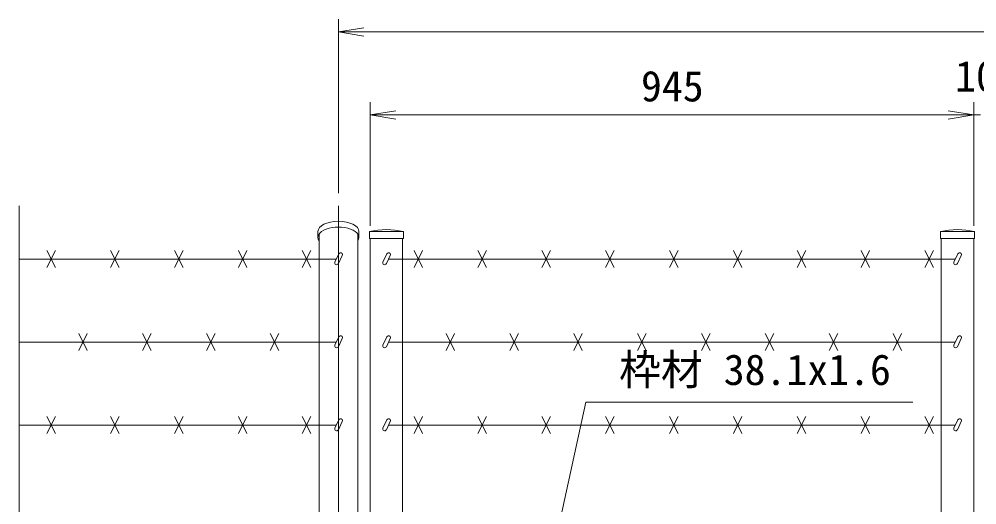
# Model space of a CAD drawing. Units: millimetres, scale not verified. Extents: x -4200 to 4200, y -2970 to 2970.
# Drawn here: x -16 to 1484, y 997 to 1758 of the extents above; entities that cross this region are included whole.
import ezdxf
from ezdxf.enums import TextEntityAlignment as Align

# ---------------------------------------------------------------- set-up
doc = ezdxf.new("R2010")
doc.units = ezdxf.units.MM
doc.header["$LTSCALE"] = 20
doc.linetypes.add('USER1', pattern=[50.8, 31.75, -6.35, 6.35, -6.35])
for name, color, linetype, lineweight in [('0-0_D-STR-TXT', 7, 'Continuous', 9), ('0-4_D-BMK', 2, 'USER1', 13), ('0-5_D-STR1', 1, 'Continuous', 18), ('0-8_D-STR3', 3, 'Continuous', 13), ('0-9_D-STR-DIM', 7, 'Continuous', 9), ('0-B_0', 7, 'Continuous', 9)]:
    doc.layers.add(name, color=color, linetype=linetype, lineweight=lineweight)
doc.styles.add('ＭＳ ゴシック', font='')
doc.styles.get('ＭＳ ゴシック').set_extended_font_data('MS Gothic')

# ---------------------------------------------------------------- blocks, each defined once
blk = doc.blocks.new('_Open')
at = {"layer": '0-B_0'}
blk.add_line((-20, 3.33), (0, 0), dxfattribs=at)
blk.add_lwpolyline([(-20, -3.33), (0, 0), (-20, 0)], dxfattribs=at)

msp = doc.modelspace()

# ---------------------------------------------------------------- linework, layer by layer
at = {"layer": '0-0_D-STR-TXT'}
msp.add_lwpolyline([(1383.78, 1158.04), (871.72, 1158.04), (826.2, 950.13)], dxfattribs=at)
at = {"layer": '0-4_D-BMK'}
msp.add_line((484.22, 1465.52), (484.22, -868.63), dxfattribs=at)
at = {"layer": '0-5_D-STR1'}
for p, q in [((452.12, 1425.37), (452.12, 1416.35)), ((516.32, 1425.37), (516.32, 1416.35)), ((585.97, 1425.37), (532.77, 1425.37)), ((532.77, 1425.37), (532.77, 1414.37)), ((532.77, 1425.37), (532.77, 1414.37)), ((585.97, 1414.37), (585.97, 1425.37)), ((1426.97, 1425.37), (1480.17, 1425.37)), ((1426.97, 1414.37), (1426.97, 1425.37)), ((1480.17, 1425.37), (1480.17, 1414.37)), ((453.97, 1421.72), (453.97, 964.37)), ((514.47, 1421.72), (514.47, 964.37)), ((585.97, 1414.37), (532.77, 1414.37)), ((533.97, 1414.37), (533.97, 964.37)), ((584.77, 1414.37), (584.77, 964.37)), ((1426.97, 1414.37), (1480.17, 1414.37)), ((1428.17, 1414.37), (1428.17, 964.37)), ((1478.97, 1414.37), (1478.97, 964.37))]:
    msp.add_line(p, q, dxfattribs=at)
for centre in [(559.37, 1308.94), (1453.57, 1308.94)]:
    msp.add_arc(centre, 119.43, 77.13052, 102.86948, dxfattribs=at)
for centre, start_param, end_param in [((484.22, 1425.37), 3.1415927, 6.2831853), ((484.22, 1416.35), 2.8004283, 6.6243385)]:
    msp.add_ellipse(centre, major_axis=(-32.1, 0), ratio=0.5, start_param=start_param, end_param=end_param, dxfattribs=at)
at = {"layer": '0-8_D-STR3'}
for p, q in [((40.92, 1395.78), (27.51, 1368.95)), ((40.92, 1368.95), (27.51, 1395.78)), ((140.92, 1395.78), (127.51, 1368.95)), ((140.92, 1368.95), (127.51, 1395.78)), ((240.92, 1395.78), (227.51, 1368.95)), ((240.92, 1368.95), (227.51, 1395.78)), ((340.92, 1395.78), (327.51, 1368.95)), ((340.92, 1368.95), (327.51, 1395.78)), ((440.92, 1395.78), (427.51, 1368.95)), ((440.92, 1368.95), (427.51, 1395.78)), ((602.66, 1395.78), (616.07, 1368.95)), ((602.66, 1368.95), (616.07, 1395.78)), ((702.66, 1395.78), (716.07, 1368.95)), ((702.66, 1368.95), (716.07, 1395.78)), ((802.66, 1395.78), (816.07, 1368.95)), ((802.66, 1368.95), (816.07, 1395.78)), ((902.66, 1395.78), (916.07, 1368.95)), ((902.66, 1368.95), (916.07, 1395.78)), ((1002.66, 1395.78), (1016.07, 1368.95)), ((1002.66, 1368.95), (1016.07, 1395.78)), ((1102.66, 1395.78), (1116.07, 1368.95)), ((1102.66, 1368.95), (1116.07, 1395.78)), ((1202.66, 1395.78), (1216.07, 1368.95)), ((1202.66, 1368.95), (1216.07, 1395.78)), ((1302.66, 1395.78), (1316.07, 1368.95)), ((1302.66, 1368.95), (1316.07, 1395.78)), ((1402.66, 1395.78), (1416.07, 1368.95)), ((1402.66, 1368.95), (1416.07, 1395.78)), ((-15.78, 1382.37), (480.91, 1382.37)), ((484.65, 1390.4), (478.7, 1377.64)), ((490.09, 1387.86), (484.14, 1375.1)), ((559.8, 1390.4), (553.85, 1377.64)), ((565.24, 1387.86), (559.29, 1375.1)), ((1450.26, 1382.37), (562.68, 1382.37)), ((1454, 1390.4), (1448.05, 1377.64)), ((1459.44, 1387.86), (1453.49, 1375.1)), ((90.92, 1265.78), (77.51, 1238.95)), ((90.92, 1238.95), (77.51, 1265.78)), ((190.92, 1265.78), (177.51, 1238.95)), ((190.92, 1238.95), (177.51, 1265.78)), ((290.92, 1265.78), (277.51, 1238.95)), ((290.92, 1238.95), (277.51, 1265.78)), ((390.92, 1265.78), (377.51, 1238.95)), ((390.92, 1238.95), (377.51, 1265.78)), ((484.65, 1260.4), (478.7, 1247.64)), ((559.8, 1260.4), (553.85, 1247.64)), ((652.66, 1265.78), (666.07, 1238.95)), ((652.66, 1238.95), (666.07, 1265.78)), ((752.66, 1265.78), (766.07, 1238.95)), ((752.66, 1238.95), (766.07, 1265.78)), ((852.66, 1265.78), (866.07, 1238.95)), ((852.66, 1238.95), (866.07, 1265.78)), ((952.66, 1265.78), (966.07, 1238.95)), ((952.66, 1238.95), (966.07, 1265.78)), ((1052.66, 1265.78), (1066.07, 1238.95)), ((1052.66, 1238.95), (1066.07, 1265.78)), ((1152.66, 1265.78), (1166.07, 1238.95)), ((1152.66, 1238.95), (1166.07, 1265.78)), ((1252.66, 1265.78), (1266.07, 1238.95)), ((1252.66, 1238.95), (1266.07, 1265.78)), ((1352.66, 1265.78), (1366.07, 1238.95)), ((1352.66, 1238.95), (1366.07, 1265.78)), ((1454, 1260.4), (1448.05, 1247.64)), ((-15.78, 1252.37), (480.91, 1252.37)), ((490.09, 1257.86), (484.14, 1245.1)), ((565.24, 1257.86), (559.29, 1245.1)), ((1450.26, 1252.37), (562.68, 1252.37)), ((1459.44, 1257.86), (1453.49, 1245.1)), ((40.92, 1135.78), (27.51, 1108.95)), ((40.92, 1108.95), (27.51, 1135.78)), ((140.92, 1135.78), (127.51, 1108.95)), ((140.92, 1108.95), (127.51, 1135.78)), ((240.92, 1135.78), (227.51, 1108.95)), ((240.92, 1108.95), (227.51, 1135.78)), ((340.92, 1135.78), (327.51, 1108.95)), ((340.92, 1108.95), (327.51, 1135.78)), ((440.92, 1135.78), (427.51, 1108.95)), ((440.92, 1108.95), (427.51, 1135.78)), ((484.65, 1130.4), (478.7, 1117.64)), ((490.09, 1127.86), (484.14, 1115.1)), ((559.8, 1130.4), (553.85, 1117.64)), ((565.24, 1127.86), (559.29, 1115.1)), ((602.66, 1135.78), (616.07, 1108.95)), ((602.66, 1108.95), (616.07, 1135.78)), ((702.66, 1135.78), (716.07, 1108.95)), ((702.66, 1108.95), (716.07, 1135.78)), ((802.66, 1135.78), (816.07, 1108.95)), ((802.66, 1108.95), (816.07, 1135.78)), ((902.66, 1135.78), (916.07, 1108.95)), ((902.66, 1108.95), (916.07, 1135.78)), ((1002.66, 1135.78), (1016.07, 1108.95)), ((1002.66, 1108.95), (1016.07, 1135.78)), ((1102.66, 1135.78), (1116.07, 1108.95)), ((1102.66, 1108.95), (1116.07, 1135.78)), ((1202.66, 1135.78), (1216.07, 1108.95)), ((1202.66, 1108.95), (1216.07, 1135.78)), ((1302.66, 1135.78), (1316.07, 1108.95)), ((1302.66, 1108.95), (1316.07, 1135.78)), ((1402.66, 1135.78), (1416.07, 1108.95)), ((1402.66, 1108.95), (1416.07, 1135.78)), ((1454, 1130.4), (1448.05, 1117.64)), ((1459.44, 1127.86), (1453.49, 1115.1)), ((-15.78, 1122.37), (480.91, 1122.37)), ((1450.26, 1122.37), (562.68, 1122.37))]:
    msp.add_line(p, q, dxfattribs=at)
for centre, start, end in [((487.37, 1389.13), 334.99524, 154.99707), ((562.52, 1389.13), 334.99524, 154.99707), ((1456.72, 1389.13), 334.99524, 154.99707), ((481.42, 1376.37), 154.99707, 334.99524), ((556.57, 1376.37), 154.99707, 334.99524), ((1450.77, 1376.37), 154.99707, 334.99524), ((487.37, 1259.13), 334.99524, 154.99707), ((562.52, 1259.13), 334.99524, 154.99707), ((1456.72, 1259.13), 334.99524, 154.99707), ((481.42, 1246.37), 154.99707, 334.99524), ((556.57, 1246.37), 154.99707, 334.99524), ((1450.77, 1246.37), 154.99707, 334.99524), ((487.37, 1129.13), 334.99524, 154.99707), ((562.52, 1129.13), 334.99524, 154.99707), ((1456.72, 1129.13), 334.99524, 154.99707), ((481.42, 1116.37), 154.99707, 334.99524), ((556.57, 1116.37), 154.99707, 334.99524), ((1450.77, 1116.37), 154.99707, 334.99524)]:
    msp.add_arc(centre, 3, start, end, dxfattribs=at)
at = {"layer": '0-9_D-STR-DIM'}
for p, q in [((484.22, 1485.52), (484.22, 1758.03)), ((524.22, 1738.03), (2444.22, 1738.03)), ((533.97, 1434.37), (533.97, 1628.03)), ((1478.97, 1434.37), (1478.97, 1628.03)), ((1478.97, 1434.37), (1478.97, 1628.03)), ((573.97, 1608.03), (1438.97, 1608.03)), ((1438.97, 1608.03), (1398.97, 1608.03)), ((1478.97, 1608.03), (1489.47, 1608.03)), ((-15.78, 1465.52), (-15.78, 215.59))]:
    msp.add_line(p, q, dxfattribs=at)

# ---------------------------------------------------------------- block references
at = {"layer": '0-9_D-STR-DIM', "xscale": 2, "yscale": 2, "rotation": 180}
for p in [(484.22, 1738.03), (533.97, 1608.03)]:
    msp.add_blockref('_Open', p, dxfattribs=at)
at = {"layer": '0-9_D-STR-DIM', "xscale": 2, "yscale": 2}
msp.add_blockref('_Open', (1478.97, 1608.03), dxfattribs=at)
msp.add_blockref('_Open', (1478.97, 1608.03), dxfattribs=at)

# ---------------------------------------------------------------- texts
at = {"layer": '0-0_D-STR-TXT', "style": 'ＭＳ ゴシック'}
msp.add_text('枠材 38.1x1.6', height=48.09, dxfattribs=at).set_placement((923.66, 1170.63), align=Align.BOTTOM_LEFT)
at = {"layer": '0-9_D-STR-DIM', "style": 'ＭＳ ゴシック'}
for s, p in [('10', (1449.82, 1630.19)), ('945', (957.99, 1614.78))]:
    msp.add_text(s, height=48.09, dxfattribs=at).set_placement(p, align=Align.BOTTOM_LEFT)

doc.saveas('drawing.dxf')
